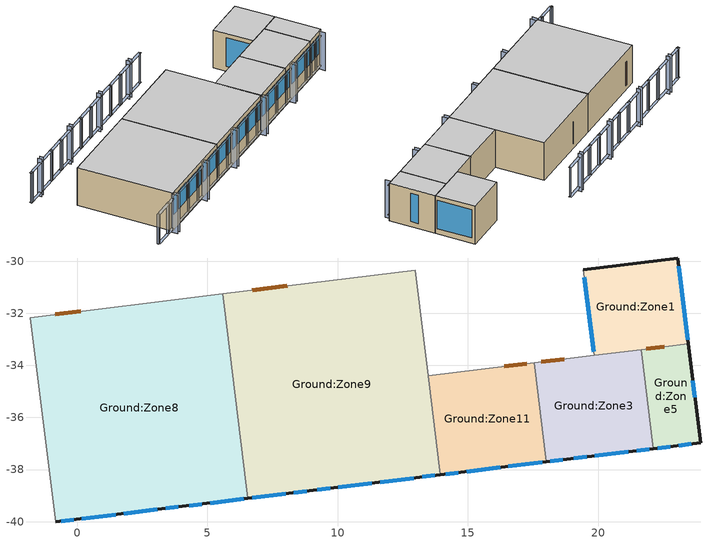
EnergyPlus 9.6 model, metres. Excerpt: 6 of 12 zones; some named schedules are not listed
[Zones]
Ground:Zone8
 floor adiabatic (insulated internal floor 39cm): 6.55,-39.11 -0.83,-40.01 -1.8,-32.16 5.59,-31.26 z3.36
 wall outside (Mediumweight concrete wall exposed 25cm): -0.83,-40.01 6.55,-39.11 z3.36:6.72
 wall to Ground:Zone10 (uninsulated internal masonary wall 20cm_Rev): 5.59,-31.26 -1.8,-32.16 z3.36:6.72
 wall to Ground:Zone7 (uninsulated internal masonary wall 20cm_Rev): -1.8,-32.16 -0.83,-40.01 z3.36:6.72
 wall to Ground:Zone9 (uninsulated internal masonary wall 20cm): 6.55,-39.11 5.59,-31.26 z3.36:6.72
 window (Sgl Bronze 6mm - 1004): 3.4,-39.5 3.88,-39.44 / 5.1,-39.29 6.39,-39.13 / 4.3,-39.38 4.79,-39.32 / 0.18,-39.89 1.47,-39.73 / -0.62,-39.99 -0.14,-39.93 / 1.79,-39.69 3.08,-39.53 z4.73:6.33
 door inside (Metal door_Rev): 0.13,-31.93 -0.84,-32.05 z3.75:5.85
 ceiling adiabatic (insulated internal floor 39cm_Reversed): -0.83,-40.01 6.55,-39.11 5.59,-31.26 -1.8,-32.16 z6.72
Ground:Zone9
 floor adiabatic (insulated internal floor 39cm): 13.94,-38.2 6.55,-39.11 5.59,-31.26 12.97,-30.35 z3.36
 wall outside (Mediumweight concrete wall exposed 25cm): 6.55,-39.11 13.94,-38.2 z3.36:6.72
 wall to Ground:Zone10 (uninsulated internal masonary wall 20cm_Rev): 13.47,-34.4 12.97,-30.35 5.59,-31.26 z3.36:6.72
 wall to Ground:Zone11 (uninsulated internal masonary wall 20cm): 13.94,-38.2 13.47,-34.4 z3.36:6.72
 window (Sgl Bronze 6mm - 1004): 10.03,-38.68 11.32,-38.52 / 11.63,-38.48 12.92,-38.33 / 13.24,-38.29 13.73,-38.23 / 6.71,-39.09 8,-38.93 / 8.32,-38.89 8.81,-38.83 / 9.22,-38.78 9.71,-38.72 z4.73:6.33
 door inside (Metal door_Rev): 8.07,-30.95 6.72,-31.12 z3.75:5.85
 ceiling adiabatic (insulated internal floor 39cm_Reversed): 6.55,-39.11 13.94,-38.2 12.97,-30.35 5.59,-31.26 z6.72
Ground:Zone11
 floor adiabatic (insulated internal floor 39cm): 18.01,-37.7 13.94,-38.2 13.47,-34.4 17.54,-33.9 z3.36
 wall outside (Mediumweight concrete wall exposed 25cm): 13.94,-38.2 18.01,-37.7 z3.36:6.72
 wall to Ground:Zone10 (uninsulated internal masonary wall 20cm_Rev): 17.54,-33.9 13.47,-34.4 z3.36:6.72
 wall to Ground:Zone3 (uninsulated internal masonary wall 20cm): 18.01,-37.7 17.54,-33.9 z3.36:6.72
 window (Sgl Bronze 6mm - 1005): 16.56,-37.88 17.85,-37.72 / 14.15,-38.18 14.63,-38.12 / 14.95,-38.08 16.24,-37.92 z4.73:6.33
 door inside (Metal door_Rev): 17.26,-33.93 16.39,-34.04 z3.75:5.85
 ceiling adiabatic (insulated internal floor 39cm_Reversed): 13.94,-38.2 18.01,-37.7 17.54,-33.9 13.47,-34.4 z6.72
Ground:Zone3
 floor adiabatic (insulated internal floor 39cm): 22.13,-37.2 18.01,-37.7 17.54,-33.9 21.66,-33.39 z3.36
 wall outside (Mediumweight concrete wall exposed 25cm): 18.01,-37.7 22.13,-37.2 z3.36:6.72
 wall to Ground:Zone10 (uninsulated internal masonary wall 20cm_Rev): 19.84,-33.62 17.54,-33.9 z3.36:6.72
 wall to Ground:Zone5 (uninsulated internal masonary wall 20cm): 22.13,-37.2 21.66,-33.39 z3.36:6.72
 wall to Ground:Zone1 (uninsulated internal masonary wall 20cm): 21.66,-33.39 19.84,-33.62 z3.36:6.72
 window (Sgl Bronze 6mm - 1005): 21.48,-37.28 21.97,-37.22 / 19.87,-37.47 21.16,-37.31 / 18.17,-37.68 18.65,-37.62 / 19.07,-37.57 19.55,-37.51 z4.73:6.33
 door inside (Metal door_Rev): 18.69,-33.76 17.82,-33.87 z3.75:5.85
 ceiling adiabatic (insulated internal floor 39cm_Reversed): 18.01,-37.7 22.13,-37.2 21.66,-33.39 17.54,-33.9 z6.72
Ground:Zone1
 floor adiabatic (insulated internal floor 39cm): 23.47,-33.17 19.84,-33.62 19.44,-30.32 23.06,-29.88 z3.36
 wall outside (Mediumweight concrete wall exposed 25cm): 23.47,-33.17 23.06,-29.88 19.44,-30.32 z3.36:6.72
 wall to Ground:Zone10 (uninsulated internal masonary wall 20cm_Rev): 19.44,-30.32 19.84,-33.62 z3.36:6.72
 wall to Ground:Zone5 (uninsulated internal masonary wall 20cm_Rev): 21.66,-33.39 23.47,-33.17 z3.36:6.72
 window inside (Project internal glazing - 1002): 19.47,-30.61 19.83,-33.48 z3.79:6.35
 window (Sgl Bronze 6mm - 1006): 23.45,-33.01 23.1,-30.19 z3.81:6.33
 door inside (Metal door_Rev): 21.86,-33.37 22.53,-33.29 z3.75:5.85
 ceiling adiabatic (insulated internal floor 39cm_Reversed): 19.84,-33.62 23.47,-33.17 23.06,-29.88 19.44,-30.32 z6.72
Ground:Zone5
 floor adiabatic (insulated internal floor 39cm): 23.93,-36.97 22.13,-37.2 21.66,-33.39 23.47,-33.17 z3.36
 wall outside (Mediumweight concrete wall exposed 25cm): 22.13,-37.2 23.93,-36.97 23.47,-33.17 z3.36:6.72
 window (Sgl Bronze 6mm - 1001): 23.72,-35.23 23.64,-34.58 z3.81:6.33; 22.28,-37.18 22.77,-37.12 / 23.09,-37.08 23.57,-37.02 z4.73:6.33
 ceiling adiabatic (insulated internal floor 39cm_Reversed): 22.13,-37.2 23.93,-36.97 23.47,-33.17 21.66,-33.39 z6.72
shading: 14.16,-27.17 14.18,-27.27 / 11.06,-27.65 11.05,-27.55 / 10.85,-27.58 10.86,-27.68 / 9.45,-27.85 9.44,-27.75 / 9.24,-27.78 9.25,-27.88 / 6.14,-28.26 6.12,-28.16 / 5.93,-28.18 5.94,-28.28 / 4.53,-28.46 4.52,-28.36 / 4.32,-28.38 4.33,-28.48 / 1.21,-28.86 1.2,-28.76 / 1,-28.79 1.02,-28.89 / -0.39,-29.06 -0.41,-28.96 / -0.6,-28.98 -0.59,-29.08 / -3.71,-29.47 -3.72,-29.37 / -3.92,-29.39 -3.91,-29.49 / -3.39,-40.33 -3.38,-40.43 / -1.57,-40.21 -1.59,-40.11 / -3.18,-40.4 -3.19,-40.3 / -1.79,-40.13 -1.77,-40.23 / 1.74,-39.8 1.73,-39.7 / 3.14,-39.53 3.15,-39.63 / -0.08,-39.92 -0.07,-40.02 / 0.13,-40 0.12,-39.9 / 1.53,-39.72 1.54,-39.82 / 4.85,-39.32 4.86,-39.42 / 5.06,-39.39 5.04,-39.29 / 6.45,-39.12 6.47,-39.22 / 3.35,-39.6 3.34,-39.5 / 9.77,-38.71 9.78,-38.81 / 8.27,-39 8.26,-38.9 / 6.66,-39.2 6.65,-39.1 / 8.06,-38.92 8.07,-39.02 / 13.19,-38.39 13.18,-38.29 / 11.59,-38.59 11.57,-38.49 / 12.98,-38.32 13,-38.42 / 9.98,-38.79 9.97,-38.69 / 11.38,-38.52 11.39,-38.61 / 14.9,-38.18 14.89,-38.08 / 16.3,-37.91 16.31,-38.01 / 14.69,-38.11 14.7,-38.21 / 16.51,-37.99 16.5,-37.89 / 17.91,-37.71 17.92,-37.81 / 19.61,-37.5 19.63,-37.6 / 18.12,-37.79 18.11,-37.69 / 19.82,-37.58 19.81,-37.48 / 21.22,-37.31 21.23,-37.41 / 21.43,-37.38 21.42,-37.28 / 22.03,-37.21 22.04,-37.31 / 23.04,-37.18 23.03,-37.08 / 22.24,-37.28 22.22,-37.18 / 22.83,-37.11 22.84,-37.21 z3.75:6.39; 12.77,-27.44 12.73,-27.15 / 12.43,-27.18 12.47,-27.48 / 7.84,-28.05 7.81,-27.75 / 7.51,-27.79 7.55,-28.08 / 2.92,-28.65 2.88,-28.35 / 2.59,-28.39 2.62,-28.69 / -2,-29.26 -2.04,-28.96 / -2.34,-29 -2.3,-29.29 / -0.98,-40.03 -0.92,-40.53 / -0.62,-40.49 -0.68,-40 / 4.3,-39.89 4.24,-39.39 / 3.94,-39.43 4,-39.92 / 9.22,-39.28 9.16,-38.79 / 8.86,-38.82 8.93,-39.32 / 13.79,-38.22 13.85,-38.72 / 14.15,-38.68 14.09,-38.18 / 19.07,-38.07 19.01,-37.58 / 18.71,-37.62 18.77,-38.11 / 23.63,-37.01 23.69,-37.51 z3.36:6.72; 14.3,-27.05 12.59,-27.26 12.62,-27.46 14.33,-27.25 z3.75; 12.59,-27.26 14.3,-27.05 14.33,-27.25 12.62,-27.46 z6.39; 12.59,-27.26 10.89,-27.47 10.91,-27.67 12.62,-27.46 z3.75; 10.89,-27.47 12.59,-27.26 12.62,-27.46 10.91,-27.67 z6.39; 10.99,-27.46 9.28,-27.67 9.3,-27.87 11.01,-27.66 z3.75; 9.28,-27.67 10.99,-27.46 11.01,-27.66 9.3,-27.87 z6.39; 9.38,-27.66 7.67,-27.87 7.7,-28.07 9.4,-27.86 z3.75; 7.67,-27.87 9.38,-27.66 9.4,-27.86 7.7,-28.07 z6.39; 7.67,-27.87 5.96,-28.08 5.99,-28.28 7.7,-28.07 z3.75; 5.96,-28.08 7.67,-27.87 7.7,-28.07 5.99,-28.28 z6.39; 6.06,-28.07 4.36,-28.27 4.38,-28.47 6.09,-28.26 z3.75; 4.36,-28.27 6.06,-28.07 6.09,-28.26 4.38,-28.47 z6.39; 4.45,-28.26 2.75,-28.47 2.77,-28.67 4.48,-28.46 z3.75; 2.75,-28.47 4.45,-28.26 4.48,-28.46 2.77,-28.67 z6.39; 2.75,-28.47 1.04,-28.68 1.06,-28.88 2.77,-28.67 z3.75; 1.04,-28.68 2.75,-28.47 2.77,-28.67 1.06,-28.88 z6.39; 1.14,-28.67 -0.57,-28.88 -0.54,-29.08 1.16,-28.87 z3.75; -0.57,-28.88 1.14,-28.67 1.16,-28.87 -0.54,-29.08 z6.39; -0.47,-28.87 -2.18,-29.08 -2.15,-29.28 -0.44,-29.07 z3.75; -2.18,-29.08 -0.47,-28.87 -0.44,-29.07 -2.15,-29.28 z6.39; -2.18,-29.08 -3.88,-29.29 -3.86,-29.48 -2.15,-29.28 z3.75; -3.88,-29.29 -2.18,-29.08 -2.15,-29.28 -3.86,-29.48 z6.39; -1.71,-40.32 -0.81,-40.21 -0.83,-40.01 -1.74,-40.13 z3.75; -0.81,-40.21 -1.71,-40.32 -1.74,-40.13 -0.83,-40.01 z6.39; -3.32,-40.52 -1.61,-40.31 -1.64,-40.11 -3.34,-40.32 z3.75; -1.61,-40.31 -3.32,-40.52 -3.34,-40.32 -1.64,-40.11 z6.39; 1.6,-39.92 3.31,-39.71 3.29,-39.51 1.58,-39.72 z3.75; 3.31,-39.71 1.6,-39.92 1.58,-39.72 3.29,-39.51 z6.39; -0.81,-40.21 0.1,-40.1 0.07,-39.9 -0.83,-40.01 z3.75; 0.1,-40.1 -0.81,-40.21 -0.83,-40.01 0.07,-39.9 z6.39; 0,-40.11 1.7,-39.9 1.68,-39.71 -0.03,-39.92 z3.75; 1.7,-39.9 0,-40.11 -0.03,-39.92 1.68,-39.71 z6.39; 4.12,-39.61 5.02,-39.5 4.99,-39.3 4.09,-39.41 z3.75; 5.02,-39.5 4.12,-39.61 4.09,-39.41 4.99,-39.3 z6.39; 4.92,-39.51 6.63,-39.3 6.6,-39.1 4.89,-39.31 z3.75; 6.63,-39.3 4.92,-39.51 4.89,-39.31 6.6,-39.1 z6.39; 3.21,-39.72 4.12,-39.61 4.09,-39.41 3.19,-39.52 z3.75; 4.12,-39.61 3.21,-39.72 3.19,-39.52 4.09,-39.41 z6.39; 9.04,-39 9.94,-38.89 9.92,-38.69 9.01,-38.81 z3.75; 9.94,-38.89 9.04,-39 9.01,-38.81 9.92,-38.69 z6.39; 8.13,-39.12 9.04,-39 9.01,-38.81 8.11,-38.92 z3.75; 9.04,-39 8.13,-39.12 8.11,-38.92 9.01,-38.81 z6.39; 6.53,-39.31 8.23,-39.1 8.21,-38.9 6.5,-39.11 z3.75; 8.23,-39.1 6.53,-39.31 6.5,-39.11 8.21,-38.9 z6.39; 13.06,-38.51 13.96,-38.4 13.94,-38.2 13.03,-38.31 z3.75; 13.96,-38.4 13.06,-38.51 13.03,-38.31 13.94,-38.2 z6.39; 11.45,-38.71 13.16,-38.5 13.13,-38.3 11.43,-38.51 z3.75; 13.16,-38.5 11.45,-38.71 11.43,-38.51 13.13,-38.3 z6.39; 9.84,-38.91 11.55,-38.7 11.52,-38.5 9.82,-38.71 z3.75; 11.55,-38.7 9.84,-38.91 9.82,-38.71 11.52,-38.5 z6.39; 14.77,-38.3 16.47,-38.09 16.45,-37.89 14.74,-38.1 z3.75; 16.47,-38.09 14.77,-38.3 14.74,-38.1 16.45,-37.89 z6.39; 13.96,-38.4 14.86,-38.29 14.84,-38.09 13.94,-38.2 z3.75; 14.86,-38.29 13.96,-38.4 13.94,-38.2 14.84,-38.09 z6.39; 16.37,-38.1 18.08,-37.89 18.06,-37.7 16.35,-37.91 z3.75; 18.08,-37.89 16.37,-38.1 16.35,-37.91 18.06,-37.7 z6.39; 18.88,-37.8 19.79,-37.68 19.76,-37.49 18.86,-37.6 z3.75; 19.79,-37.68 18.88,-37.8 18.86,-37.6 19.76,-37.49 z6.39; 17.98,-37.91 18.88,-37.8 18.86,-37.6 17.96,-37.71 z3.75; 18.88,-37.8 17.98,-37.91 17.96,-37.71 18.86,-37.6 z6.39; 19.69,-37.7 21.4,-37.49 21.37,-37.29 19.66,-37.5 z3.75; 21.4,-37.49 19.69,-37.7 19.66,-37.5 21.37,-37.29 z6.39; 21.3,-37.5 22.2,-37.39 22.17,-37.19 21.27,-37.3 z3.75; 22.2,-37.39 21.3,-37.5 21.27,-37.3 22.17,-37.19 z6.39; 22.9,-37.3 23.81,-37.19 23.78,-36.99 22.88,-37.1 z3.75; 23.81,-37.19 22.9,-37.3 22.88,-37.1 23.78,-36.99 z6.39; 22.1,-37.4 23,-37.29 22.98,-37.09 22.08,-37.2 z3.75; 23,-37.29 22.1,-37.4 22.08,-37.2 22.98,-37.09 z6.39
[Building]
Building: North Axis=0; Terrain=Suburbs; Loads Convergence Tolerance Value=0.04; Temperature Convergence Tolerance Value=0.4; Solar Distribution=FullExterior; Maximum Number of Warmup Days=25; Minimum Number of Warmup Days=6
[Site:Location]
Untitled (01-01:31-12)  (01-01:31-12): Latitude=41.95; Longitude=12.5; Time Zone=1; Elevation=24
[SizingPeriod:DesignDay] Day of Month=15; Day Type=SummerDesignDay; Humidity Condition Type=WetBulb; Barometric Pressure=101037; Wind Speed=0; Wind Direction=0; Rain Indicator=No; Snow Indicator=No; Daylight Saving Time Indicator=Yes; Solar Model Indicator=ASHRAEClearSky; Sky Clearness=0.98
Name | Month | Maximum DryBulb Temperature | Daily DryBulb Temperature Range | Wetbulb or DewPoint at Maximum DryBulb
Summer Design Day in Untitled (01-01:31-12) Giu | 6 | 35 | 14.6 | 23.1
Summer Design Day in Untitled (01-01:31-12) Lug | 7 | 36.1 | 15.7 | 24.2
Summer Design Day in Untitled (01-01:31-12) Ago | 8 | 36.9 | 14.9 | 23.6
Summer Design Day in Untitled (01-01:31-12) Set | 9 | 32.2 | 13.8 | 21.9
[Site:GroundTemperature:BuildingSurface]
18, 18, 18, 18, 18, 18, 18, 18, 18, 18, 18, 18
[Site:GroundTemperature:FCfactorMethod]
January Ground Temperature=14.1; February Ground Temperature=12.2; March Ground Temperature=11.4; April Ground Temperature=12.2; May Ground Temperature=14.1; June Ground Temperature=16.8; July Ground Temperature=19.4; August Ground Temperature=21.4; September Ground Temperature=22.1; October Ground Temperature=21.4; November Ground Temperature=19.4; December Ground Temperature=16.8
[Site:GroundTemperature:Shallow]
14, 14, 14, 14, 14, 14, 14, 14, 14, 14, 14, 14
[Site:GroundTemperature:Deep]
14, 14, 14, 14, 14, 14, 14, 14, 14, 14, 14, 14
[Site:GroundReflectance]
0.2, 0.2, 0.2, 0.2, 0.2, 0.2, 0.2, 0.2, 0.2, 0.2, 0.2, 0.2
[Site:GroundReflectance:SnowModifier]
2, 2
[Material] Roughness=Rough
Name | Thickness | Conductivity | Density | Specific Heat | Thermal Absorptance | Solar Absorptance | Visible Absorptance
Gypsum Plastering_.02 | 0.02 | 0.4 | 1000 | 1000 | 0.9 | 0.5 | 0.5
Concrete blocks/tiles - block lightweight 300mm_.24 | 0.24 | 0.73 | 1800 | 840 | 0.9 | 0.6 | 0.6
Mineral fibre/wool - wool_.05 | 0.05 | 0.038 | 140 | 840 | 0.9 | 0.6 | 0.6
Aerated Concrete Slab_.06 | 0.06 | 0.16 | 500 | 840 | 0.9 | 0.6 | 0.6
Ceramic/porcelain_.02 | 0.02 | 1.3 | 2300 | 840 | 0.9 | 0.4 | 0.4
Gypsum Plastering_.015 | 0.015 | 0.4 | 1000 | 1000 | 0.9 | 0.5 | 0.5
Masonry - block lightweight_.17 | 0.17 | 0.2 | 520 | 840 | 0.9 | 0.6 | 0.6
Steel_.003 | 0.003 | 50 | 7800 | 450 | 0.3 | 0.3 | 0.3
Medium weight concrete_.25 | 0.25 | 1.15 | 1800 | 1000 | 0.9 | 0.6 | 0.6
Glass fibre/wool - fibre slab_.2 | 0.05 | 0.035 | 25 | 1000 | 0.9 | 0.6 | 0.6
[Material:NoMass]
10_RVAL_2: Roughness=Rough; Thermal Resistance=0.15; Thermal Absorptance=0.9; Solar Absorptance=0.7; Visible Absorptance=0.7
[WindowMaterial:Glazing] Optical Data Type=SpectralAverage; Infrared Transmittance at Normal Incidence=0; Front Side Infrared Hemispherical Emissivity=0.84; Back Side Infrared Hemispherical Emissivity=0.84; Conductivity=0.9; Dirt Correction Factor for Solar and Visible Transmittance=1
Name | Thickness | Solar Transmittance at Normal Incidence | Front Side Solar Reflectance at Normal Incidence | Back Side Solar Reflectance at Normal Incidence | Visible Transmittance at Normal Incidence | Front Side Visible Reflectance at Normal Incidence | Back Side Visible Reflectance at Normal Incidence
2 | 0.003 | 0.837 | 0.075 | 0.075 | 0.898 | 0.081 | 0.081
6 | 0.006 | 0.482 | 0.054 | 0.054 | 0.534 | 0.057 | 0.057
[WindowMaterial:Gas]
1001: Gas Type=Air; Thickness=0.006
[WindowMaterial:Blind]
20001: Slat Orientation=Horizontal; Slat Width=0.025; Slat Separation=0.01875; Slat Thickness=0.001; Slat Angle=45; Slat Conductivity=0.9; Slat Beam Solar Transmittance=0; Front Side Slat Beam Solar Reflectance=0.8; Back Side Slat Beam Solar Reflectance=0.8; Slat Diffuse Solar Transmittance=0; Front Side Slat Diffuse Solar Reflectance=0.8; Back Side Slat Diffuse Solar Reflectance=0.8; Slat Beam Visible Transmittance=0; Front Side Slat Beam Visible Reflectance=0.8; Back Side Slat Beam Visible Reflectance=0.8; Slat Diffuse Visible Transmittance=0; Front Side Slat Diffuse Visible Reflectance=0.8; Back Side Slat Diffuse Visible Reflectance=0.8; Slat Infrared Hemispherical Transmittance=0; Front Side Slat Infrared Hemispherical Emissivity=0.9; Back Side Slat Infrared Hemispherical Emissivity=0.9; Blind to Glass Distance=0.015; Blind Top Opening Multiplier=0.5; Blind Bottom Opening Multiplier=0.5; Blind Left Side Opening Multiplier=0.5; Blind Right Side Opening Multiplier=0.5; Minimum Slat Angle=0; Maximum Slat Angle=180
[Construction]
insulated internal floor 39cm: Gypsum Plastering_.02, Concrete blocks/tiles - block lightweight 300mm_.24, Mineral fibre/wool - wool_.05, Aerated Concrete Slab_.06, Ceramic/porcelain_.02
insulated internal floor 39cm_Reversed: Ceramic/porcelain_.02, Aerated Concrete Slab_.06, Mineral fibre/wool - wool_.05, Concrete blocks/tiles - block lightweight 300mm_.24, Gypsum Plastering_.02
uninsulated internal masonary wall 20cm; uninsulated internal masonary wall 20cm_Rev: Gypsum Plastering_.015, Masonry - block lightweight_.17, Gypsum Plastering_.015
Metal door_Rev: Steel_.003, 10_RVAL_2, Steel_.003
Mediumweight concrete wall exposed 25cm: Medium weight concrete_.25, Glass fibre/wool - fibre slab_.2
Sgl Bronze 6mm - 1001; Sgl Bronze 6mm - 1004; Sgl Bronze 6mm - 1005; Sgl Bronze 6mm - 1006: 6
Sgl Bronze 6mm - 2001; Sgl Bronze 6mm - 2004; Sgl Bronze 6mm - 2005; Sgl Bronze 6mm - 2006: 20001, 6
Project internal glazing - 1002: 2, 1001, 2, 1001, 2
[Zone] Type=1; Multiplier=1; Zone Inside Convection Algorithm=TARP; Part of Total Floor Area=Yes
Name | Volume | Floor Area
Ground:Zone8 | 162.5564 | 54.7328
Ground:Zone9 | 162.5612 | 54.7344
Ground:Zone11 | 40.3088 | 13.572
Ground:Zone3 | 40.8256 | 13.746
Ground:Zone5 | 15.1933 | 5.1156
Ground:Zone1 | 29.109 | 9.801
[WindowShadingControl] Shading Type=ExteriorBlind; Shading Control Type=OnIfHighOutdoorAirTemperature; Setpoint=24; Shading Control Is Scheduled=Yes; Glare Control Is Active=No; Type of Slat Angle Control for Blinds=FixedSlatAngle; Setpoint 2=0; Multiple Surface Control Type=Group
Name | Zone | Construction with Shading | Schedule | Fenestration Surface 1 | Fenestration Surface 2 | Fenestration Surface 3 | Fenestration Surface 4 | Fenestration Surface 5 | Fenestration Surface 6
21001 | Ground:Zone5 | Sgl Bronze 6mm - 2001 | D1_Edu_Toilet_Occ | Ground:Zone5_Wall_2_0_0_0_0_0_Win | Ground:Zone5_Wall_5_0_0_0_0_1_Win | Ground:Zone5_Wall_5_0_0_1_0_0_Win
31004 | Ground:Zone8 | Sgl Bronze 6mm - 2004 | D1_Edu_ClassRm_Occ | Ground:Zone8_Wall_5_0_0_0_0_5_Win | Ground:Zone8_Wall_5_0_0_1_0_4_Win | Ground:Zone8_Wall_5_0_0_2_0_3_Win | Ground:Zone8_Wall_5_0_0_3_0_2_Win | Ground:Zone8_Wall_5_0_0_4_0_1_Win | Ground:Zone8_Wall_5_0_0_5_0_0_Win
41004 | Ground:Zone9 | Sgl Bronze 6mm - 2004 | D1_Edu_ClassRm_Occ | Ground:Zone9_Wall_6_0_0_0_0_5_Win | Ground:Zone9_Wall_6_0_0_1_0_4_Win | Ground:Zone9_Wall_6_0_0_2_0_3_Win | Ground:Zone9_Wall_6_0_0_3_0_2_Win | Ground:Zone9_Wall_6_0_0_4_0_1_Win | Ground:Zone9_Wall_6_0_0_5_0_0_Win
11005 | Ground:Zone11 | Sgl Bronze 6mm - 2005 | D1_Edu_CellOff_Occ | Ground:Zone11_Wall_5_0_0_0_0_2_Win | Ground:Zone11_Wall_5_0_0_1_0_1_Win | Ground:Zone11_Wall_5_0_0_2_0_0_Win
21005 | Ground:Zone3 | Sgl Bronze 6mm - 2005 | D1_Edu_CellOff_Occ | Ground:Zone3_Wall_6_0_0_0_0_3_Win | Ground:Zone3_Wall_6_0_0_1_0_2_Win | Ground:Zone3_Wall_6_0_0_2_0_1_Win | Ground:Zone3_Wall_6_0_0_3_0_0_Win
11006 | Ground:Zone1 | Sgl Bronze 6mm - 2006 | D1_Edu_Reception_Occ | Ground:Zone1_Wall_4_0_0_0_0_0_Win
[PEOPLE] Number of People Calculation Method=People/Area; Fraction Radiant=0.3; Sensible Heat Fraction=AutoCalculate; Carbon Dioxide Generation Rate=3.82e-08; Enable ASHRAE 55 Comfort Warnings=No; Mean Radiant Temperature Calculation Type=ZoneAveraged; Work Efficiency Schedule=Work efficiency; Clothing Insulation Calculation Method=ClothingInsulationSchedule; Air Velocity Schedule=Default Air Velocity for Comfort Calculations
Name | Zone or ZoneList or Space or SpaceList | Number of People Schedule | People per Floor Area | Activity Level Schedule | Clothing Insulation Schedule
People Ground:Zone8 | Ground:Zone8 | __Media initial modification | 0.552324 | Activity Schedule 938242 | Clothing Schedule 938242
People Ground:Zone9 | Ground:Zone9 | D1_Edu_ClassRm_Occ | 0.552324 | Activity Schedule 938249 | Clothing Schedule 938249
People Ground:Zone11 | Ground:Zone11 | D1_Edu_CellOff_Occ | 0.103 | Activity Schedule 938257 | Clothing Schedule 938257
People Ground:Zone3 | Ground:Zone3 | D1_Edu_CellOff_Occ | 0.103 | Activity Schedule 938264 | Clothing Schedule 938264
People Ground:Zone5 | Ground:Zone5 | D1_Edu_Toilet_Occ | 0.11 | Activity Schedule 938272 | Clothing Schedule 938272
People Ground:Zone1 | Ground:Zone1 | D1_Edu_Reception_Occ | 0.1155 | Activity Schedule 938290 | Clothing Schedule 938290
[Lights] Design Level Calculation Method=Watts/Area; Return Air Fraction=0; Fraction Radiant=0.42; Fraction Visible=0.18; Fraction Replaceable=1
Name | Zone or ZoneList or Space or SpaceList | Schedule | Watts per Zone Floor Area | EndUse Subcategory
Ground:Zone8 General lighting | Ground:Zone8 | D1_Edu_ClassRm_Light | 12.5 | ELECTRIC EQUIPMENT#Ground:Zone8#GeneralLights
Ground:Zone9 General lighting | Ground:Zone9 | D1_Edu_ClassRm_Light | 12.5 | ELECTRIC EQUIPMENT#Ground:Zone9#GeneralLights
Ground:Zone11 General lighting | Ground:Zone11 | D1_Edu_CellOff_Light | 12.5 | ELECTRIC EQUIPMENT#Ground:Zone11#GeneralLights
Ground:Zone3 General lighting | Ground:Zone3 | D1_Edu_CellOff_Light | 12.5 | ELECTRIC EQUIPMENT#Ground:Zone3#GeneralLights
Ground:Zone5 General lighting | Ground:Zone5 | D1_Edu_Toilet_Light | 5 | ELECTRIC EQUIPMENT#Ground:Zone5#GeneralLights
Ground:Zone1 General lighting | Ground:Zone1 | D1_Edu_Reception_Light | 5 | ELECTRIC EQUIPMENT#Ground:Zone1#GeneralLights
[OtherEquipment] Fuel Type=Electricity; Design Level Calculation Method=Watts/Area; Fraction Latent=0; Fraction Radiant=0.2; Fraction Lost=0; Carbon Dioxide Generation Rate=0
Name | Zone or ZoneList or Space or SpaceList | Schedule | Power per Zone Floor Area | EndUse Subcategory
Ground:Zone8 Equipment gain 1 | Ground:Zone8 | D1_Edu_ClassRm_Equip | 8 | ELECTRIC EQUIPMENT#Ground:Zone8#05
Ground:Zone9 Equipment gain 1 | Ground:Zone9 | D1_Edu_ClassRm_Equip | 8 | ELECTRIC EQUIPMENT#Ground:Zone9#05
Ground:Zone11 Equipment gain 1 | Ground:Zone11 | D1_Edu_CellOff_Equip | 12 | ELECTRIC EQUIPMENT#Ground:Zone11#05
Ground:Zone3 Equipment gain 1 | Ground:Zone3 | D1_Edu_CellOff_Equip | 12 | ELECTRIC EQUIPMENT#Ground:Zone3#05
Ground:Zone1 Equipment gain 1 | Ground:Zone1 | D1_Edu_Reception_Equip | 5.59 | ELECTRIC EQUIPMENT#Ground:Zone1#05
[Daylighting:Controls] Daylighting Method=SplitFlux; Availability Schedule=On; Lighting Control Type=Continuous; Minimum Input Power Fraction for Continuous or ContinuousOff Dimming Control=0.1; Minimum Light Output Fraction for Continuous or ContinuousOff Dimming Control=0.1; Number of Stepped Control Steps=1; Probability Lighting will be Reset When Needed in Manual Stepped Control=1; Glare Calculation Azimuth Angle of View Direction Clockwise from Zone yAxis=0; Maximum Allowable Discomfort Glare Index=22; DElight Gridding Resolution=1; Fraction of Lights Controlled by Reference Point 1=1
Name | Zone or Space | Glare Calculation Daylighting Reference Point | Daylighting Reference Point 1 | Illuminance Setpoint at Reference Point 1
Ground:Zone8 | Ground:Zone8 | Ground:Zone8 Ref Point 1 | Ground:Zone8 Ref Point 1 | 500
Ground:Zone9 | Ground:Zone9 | Ground:Zone9 Ref Point 1 | Ground:Zone9 Ref Point 1 | 500
Ground:Zone11 | Ground:Zone11 | Ground:Zone11 Ref Point 1 | Ground:Zone11 Ref Point 1 | 500
Ground:Zone3 | Ground:Zone3 | Ground:Zone3 Ref Point 1 | Ground:Zone3 Ref Point 1 | 500
Ground:Zone5 | Ground:Zone5 | Ground:Zone5 Ref Point 1 | Ground:Zone5 Ref Point 1 | 200
Ground:Zone1 | Ground:Zone1 | Ground:Zone1 Ref Point 1 | Ground:Zone1 Ref Point 1 | 200
[ZoneInfiltration:DesignFlowRate] Schedule=On 24/7; Design Flow Rate Calculation Method=Flow/zone; Constant Term Coefficient=1; Temperature Term Coefficient=0; Velocity Term Coefficient=0; Velocity Squared Term Coefficient=0
Name | Zone or ZoneList | Design Flow Rate
Ground:Zone8 Infiltration | Ground:Zone8 | 0.031608
Ground:Zone9 Infiltration | Ground:Zone9 | 0.031609
Ground:Zone11 Infiltration | Ground:Zone11 | 0.007838
Ground:Zone3 Infiltration | Ground:Zone3 | 0.007938
Ground:Zone5 Infiltration | Ground:Zone5 | 0.002954
Ground:Zone1 Infiltration | Ground:Zone1 | 0.00566
[ZoneVentilation:DesignFlowRate] Design Flow Rate Calculation Method=Flow/zone; Ventilation Type=NATURAL; Fan Pressure Rise=0; Fan Total Efficiency=1; Constant Term Coefficient=1; Temperature Term Coefficient=0; Velocity Term Coefficient=0; Velocity Squared Term Coefficient=0; Minimum Indoor Temperature=24; Maximum Indoor Temperature=100; Delta Temperature=0; Minimum Outdoor Temperature=18; Maximum Outdoor Temperature=24; Maximum Wind Speed=40
Name | Zone or ZoneList | Schedule | Design Flow Rate
Ground:Zone8 Nat Vent | Ground:Zone8 | D1_Edu_ClassRm_Occ | 0.270927
Ground:Zone9 Nat Vent | Ground:Zone9 | D1_Edu_ClassRm_Occ | 0.270935
Ground:Zone11 Nat Vent | Ground:Zone11 | D1_Edu_CellOff_Occ | 0.067181
Ground:Zone3 Nat Vent | Ground:Zone3 | D1_Edu_CellOff_Occ | 0.068043
Ground:Zone5 Nat Vent | Ground:Zone5 | D1_Edu_Toilet_Occ | 0.025322
Ground:Zone1 Nat Vent | Ground:Zone1 | D1_Edu_Reception_Occ | 0.048515
[DesignSpecification:OutdoorAir] Outdoor Air Method=AirChanges/Hour; Outdoor Air Flow per Person=0; Outdoor Air Flow per Zone Floor Area=0; Outdoor Air Flow per Zone=0; Outdoor Air Flow Air Changes per Hour=3
Name | Outdoor Air Schedule
Ground:Zone8; Ground:Zone9 | D1_Edu_ClassRm_Occ
Ground:Zone11; Ground:Zone3 | D1_Edu_CellOff_Occ
Ground:Zone5 | D1_Edu_Toilet_Occ
Ground:Zone1 | D1_Edu_Reception_Occ
[DesignSpecification:ZoneAirDistribution] Zone Air Distribution Effectiveness in Cooling Mode=1; Zone Air Distribution Effectiveness in Heating Mode=1
Ground:Zone8; Ground:Zone9; Ground:Zone11; Ground:Zone3; Ground:Zone5; Ground:Zone1
[Sizing:Zone] Zone Cooling Design Supply Air Temperature Input Method=SupplyAirTemperature; Zone Cooling Design Supply Air Temperature=12; Zone Cooling Design Supply Air Temperature Difference=0; Zone Heating Design Supply Air Temperature Input Method=SupplyAirTemperature; Zone Heating Design Supply Air Temperature=35; Zone Heating Design Supply Air Temperature Difference=0; Zone Cooling Design Supply Air Humidity Ratio=0.0077; Zone Heating Design Supply Air Humidity Ratio=0.0156; Zone Heating Sizing Factor=1.25; Zone Cooling Sizing Factor=1.15; Cooling Design Air Flow Method=DesignDay; Cooling Minimum Air Flow Fraction=0; Heating Design Air Flow Method=DesignDay
Name | Design Specification Outdoor Air Object | Design Specification Zone Air Distribution Object
Ground:Zone8 | Ground:Zone8 | Ground:Zone8
Ground:Zone9 | Ground:Zone9 | Ground:Zone9
Ground:Zone11 | Ground:Zone11 | Ground:Zone11
Ground:Zone3 | Ground:Zone3 | Ground:Zone3
Ground:Zone5 | Ground:Zone5 | Ground:Zone5
Ground:Zone1 | Ground:Zone1 | Ground:Zone1
[ZoneControl:Thermostat] Control Type Schedule=Zone Control Type Sched
Name | Zone or ZoneList | Control 1
Ground:Zone8 Thermostat | Ground:Zone8 | Dual Setpoint - Zone Ground:Zone8
Ground:Zone9 Thermostat | Ground:Zone9 | Dual Setpoint - Zone Ground:Zone9
Ground:Zone11 Thermostat | Ground:Zone11 | Dual Setpoint - Zone Ground:Zone11
Ground:Zone3 Thermostat | Ground:Zone3 | Dual Setpoint - Zone Ground:Zone3
Ground:Zone5 Thermostat | Ground:Zone5 | Dual Setpoint - Zone Ground:Zone5
Ground:Zone1 Thermostat | Ground:Zone1 | Dual Setpoint - Zone Ground:Zone1
[ThermostatSetpoint:DualSetpoint]
Name | Heating Setpoint Temperature Schedule | Cooling Setpoint Temperature Schedule
Dual Setpoint - Zone Ground:Zone8 | Ground:Zone8 Heating Setpoint Schedule | Ground:Zone8 Cooling SP Sch
Dual Setpoint - Zone Ground:Zone9 | Ground:Zone9 Heating Setpoint Schedule | Ground:Zone9 Cooling SP Sch
Dual Setpoint - Zone Ground:Zone11 | Ground:Zone11 Heating Setpoint Schedule | Ground:Zone11 Cooling SP Sch
Dual Setpoint - Zone Ground:Zone3 | Ground:Zone3 Heating Setpoint Schedule | Ground:Zone3 Cooling SP Sch
Dual Setpoint - Zone Ground:Zone5 | Ground:Zone5 Heating Setpoint Schedule | Ground:Zone5 Cooling SP Sch
Dual Setpoint - Zone Ground:Zone1 | Ground:Zone1 Heating Setpoint Schedule | Ground:Zone1 Cooling SP Sch
[ZoneHVAC:IdealLoadsAirSystem] Maximum Heating Supply Air Temperature=35; Minimum Cooling Supply Air Temperature=12; Maximum Heating Supply Air Humidity Ratio=0.0156; Minimum Cooling Supply Air Humidity Ratio=0.0077; Cooling Limit=LimitFlowRateAndCapacity; Maximum Total Cooling Capacity=Autosize; Dehumidification Control Type=None; Humidification Control Type=None; Outdoor Air Economizer Type=DifferentialDryBulb; Heat Recovery Type=None
Name | Heating Limit | Maximum Heating Air Flow Rate | Maximum Sensible Heating Capacity | Maximum Cooling Air Flow Rate | Heating Availability Schedule | Cooling Availability Schedule | Design Specification Outdoor Air Object
Ground:Zone8 Ideal Loads Air | LimitCapacity | Autosize | Autosize | .677318 | Ground:Zone8 Heating Availability Sch | Ground:Zone8 Cooling Availability Sch | Ground:Zone8
Ground:Zone9 Ideal Loads Air | LimitCapacity | Autosize | Autosize | .677338 | Ground:Zone9 Heating Availability Sch | Ground:Zone9 Cooling Availability Sch | Ground:Zone9
Ground:Zone11 Ideal Loads Air | LimitCapacity | Autosize | Autosize | .167954 | Ground:Zone11 Heating Availability Sch | Ground:Zone11 Cooling Availability Sch | Ground:Zone11
Ground:Zone3 Ideal Loads Air | LimitCapacity | Autosize | Autosize | .170107 | Ground:Zone3 Heating Availability Sch | Ground:Zone3 Cooling Availability Sch | Ground:Zone3
Ground:Zone5 Ideal Loads Air |  | 0 |  | .063306 | Ground:Zone5 Heating Availability Sch | Ground:Zone5 Cooling Availability Sch | Ground:Zone5
Ground:Zone1 Ideal Loads Air |  | 0 |  | .121287 | Ground:Zone1 Heating Availability Sch | Ground:Zone1 Cooling Availability Sch | Ground:Zone1
[Zone equipment]
Ground:Zone8: Ground:Zone8 Ideal Loads Air
Ground:Zone9: Ground:Zone9 Ideal Loads Air
Ground:Zone11: Ground:Zone11 Ideal Loads Air
Ground:Zone3: Ground:Zone3 Ideal Loads Air
Ground:Zone5: Ground:Zone5 Ideal Loads Air
Ground:Zone1: Ground:Zone1 Ideal Loads Air
[Schedule:Week:Daily]
Summer Control Type Week Sch: Summer Control Type Day Sch, Summer Control Type Day Sch, Summer Control Type Day Sch, Summer Control Type Day Sch, Summer Control Type Day Sch, Summer Control Type Day Sch, Summer Control Type Day Sch, Summer Control Type Day Sch, Summer Control Type Day Sch, Summer Control Type Day Sch, Summer Control Type Day Sch, Summer Control Type Day Sch
Winter Control Type Week Sch: Winter Control Type Day Sch, Winter Control Type Day Sch, Winter Control Type Day Sch, Winter Control Type Day Sch, Winter Control Type Day Sch, Winter Control Type Day Sch, Winter Control Type Day Sch, Winter Control Type Day Sch, Winter Control Type Day Sch, Winter Control Type Day Sch, Winter Control Type Day Sch, Winter Control Type Day Sch
[Schedule:Year]
Zone Control Type Sched: Winter Control Type Week Sch, 1, 1, 3, 31, Summer Control Type Week Sch, 4, 1, 9, 30, Winter Control Type Week Sch, 10, 1, 12, 31
[Schedule:Compact]
On; On 24/7: Through: 12/31, For: AllDays, Until: 24:00, 1
D1_Edu_CellOff_Occ: Through: 09 Jan, For: AllDays, Until: 24:00, 0, Through: 13 Feb, For: Weekdays SummerDesignDay, Until: 07:00, 0, Until: 08:00, 0.1, Until: 09:00, 0.25, Until: 10:00, 0.75, Until: 12:00, 1, Until: 14:00, 0.5, Until: 16:00, 1, Until: 18:00, 0.5, Until: 24:00, 0, For: Weekends, Until: 24:00, 0, For: Holidays, Until: 24:00, 0, For: WinterDesignDay AllOtherDays, Until: 24:00, 0, Through: 20 Feb, For: AllDays, Until: 24:00, 0, Through: 20 Mar, For: Weekdays SummerDesignDay, Until: 07:00, 0, Until: 08:00, 0.1, Until: 09:00, 0.25, Until: 10:00, 0.75, Until: 12:00, 1, Until: 14:00, 0.5, Until: 16:00, 1, Until: 18:00, 0.5, Until: 24:00, 0, For: Weekends, Until: 24:00, 0, For: Holidays, Until: 24:00, 0, For: WinterDesignDay AllOtherDays, Until: 24:00, 0, Through: 03 Apr, For: AllDays, Until: 24:00, 0, Through: 29 May, For: Weekdays SummerDesignDay, Until: 07:00, 0, Until: 08:00, 0.1, Until: 09:00, 0.25, Until: 10:00, 0.75, Until: 12:00, 1, Until: 14:00, 0.5, Until: 16:00, 1, Until: 18:00, 0.5, Until: 24:00, 0, For: Weekends, Until: 24:00, 0, For: Holidays, Until: 24:00, 0, For: WinterDesignDay AllOtherDays, Until: 24:00, 0, Through: 05 Jun, For: AllDays, Until: 24:00, 0, Through: 24 Jul, For: Weekdays SummerDesignDay, Until: 07:00, 0, Until: 08:00, 0.1, Until: 09:00, 0.25, Until: 10:00, 0.75, Until: 12:00, 1, Until: 14:00, 0.5, Until: 16:00, 1, Until: 18:00, 0.5, Until: 24:00, 0, For: Weekends, Until: 24:00, 0, For: Holidays, Until: 24:00, 0, For: WinterDesignDay AllOtherDays, Until: 24:00, 0, Through: 04 Sep, For: AllDays, Until: 24:00, 0, Through: 23 Oct, For: Weekdays SummerDesignDay, Until: 07:00, 0, Until: 08:00, 0.1, Until: 09:00, 0.25, Until: 10:00, 0.75, Until: 12:00, 1, Until: 14:00, 0.5, Until: 16:00, 1, Until: 18:00, 0.5, Until: 24:00, 0, For: Weekends, Until: 24:00, 0, For: Holidays, Until: 24:00, 0, For: WinterDesignDay AllOtherDays, Until: 24:00, 0, Through: 30 Oct, For: AllDays, Until: 24:00, 0, Through: 22 Dec, For: Weekdays SummerDesignDay, Until: 07:00, 0, Until: 08:00, 0.1, Until: 09:00, 0.25, Until: 10:00, 0.75, Until: 12:00, 1, Until: 14:00, 0.5, Until: 16:00, 1, Until: 18:00, 0.5, Until: 24:00, 0, For: Weekends, Until: 24:00, 0, For: Holidays, Until: 24:00, 0, For: WinterDesignDay AllOtherDays, Until: 24:00, 0, Through: 31 Dec, For: AllDays, Until: 24:00, 0
D1_Edu_CellOff_Equip: Through: 09 Jan, For: AllDays, Until: 24:00, 0.04566, Through: 13 Feb, For: Weekdays SummerDesignDay, Until: 08:00, 0.04566, Until: 18:00, 1, Until: 24:00, 0.04566, For: Weekends, Until: 24:00, 0.04566, For: Holidays, Until: 24:00, 0.04566, For: WinterDesignDay AllOtherDays, Until: 24:00, 0, Through: 20 Feb, For: AllDays, Until: 24:00, 0.04566, Through: 20 Mar, For: Weekdays SummerDesignDay, Until: 08:00, 0.04566, Until: 18:00, 1, Until: 24:00, 0.04566, For: Weekends, Until: 24:00, 0.04566, For: Holidays, Until: 24:00, 0.04566, For: WinterDesignDay AllOtherDays, Until: 24:00, 0, Through: 03 Apr, For: AllDays, Until: 24:00, 0.04566, Through: 29 May, For: Weekdays SummerDesignDay, Until: 08:00, 0.04566, Until: 18:00, 1, Until: 24:00, 0.04566, For: Weekends, Until: 24:00, 0.04566, For: Holidays, Until: 24:00, 0.04566, For: WinterDesignDay AllOtherDays, Until: 24:00, 0, Through: 05 Jun, For: AllDays, Until: 24:00, 0.04566, Through: 24 Jul, For: Weekdays SummerDesignDay, Until: 08:00, 0.04566, Until: 18:00, 1, Until: 24:00, 0.04566, For: Weekends, Until: 24:00, 0.04566, For: Holidays, Until: 24:00, 0.04566, For: WinterDesignDay AllOtherDays, Until: 24:00, 0, Through: 04 Sep, For: AllDays, Until: 24:00, 0.04566, Through: 23 Oct, For: Weekdays SummerDesignDay, Until: 08:00, 0.04566, Until: 18:00, 1, Until: 24:00, 0.04566, For: Weekends, Until: 24:00, 0.04566, For: Holidays, Until: 24:00, 0.04566, For: WinterDesignDay AllOtherDays, Until: 24:00, 0, Through: 30 Oct, For: AllDays, Until: 24:00, 0.04566, Through: 22 Dec, For: Weekdays SummerDesignDay, Until: 08:00, 0.04566, Until: 18:00, 1, Until: 24:00, 0.04566, For: Weekends, Until: 24:00, 0.04566, For: Holidays, Until: 24:00, 0.04566, For: WinterDesignDay AllOtherDays, Until: 24:00, 0, Through: 31 Dec, For: AllDays, Until: 24:00, 0.04566
D1_Edu_CellOff_Light; D1_Edu_ClassRm_Light: Through: 09 Jan, For: AllDays, Until: 24:00, 0, Through: 13 Feb, For: Weekdays SummerDesignDay, Until: 07:00, 0, Until: 18:00, 1, Until: 24:00, 0, For: Weekends, Until: 24:00, 0, For: Holidays, Until: 24:00, 0, For: WinterDesignDay AllOtherDays, Until: 24:00, 0, Through: 20 Feb, For: AllDays, Until: 24:00, 0, Through: 20 Mar, For: Weekdays SummerDesignDay, Until: 07:00, 0, Until: 18:00, 1, Until: 24:00, 0, For: Weekends, Until: 24:00, 0, For: Holidays, Until: 24:00, 0, For: WinterDesignDay AllOtherDays, Until: 24:00, 0, Through: 03 Apr, For: AllDays, Until: 24:00, 0, Through: 29 May, For: Weekdays SummerDesignDay, Until: 07:00, 0, Until: 18:00, 1, Until: 24:00, 0, For: Weekends, Until: 24:00, 0, For: Holidays, Until: 24:00, 0, For: WinterDesignDay AllOtherDays, Until: 24:00, 0, Through: 05 Jun, For: AllDays, Until: 24:00, 0, Through: 24 Jul, For: Weekdays SummerDesignDay, Until: 07:00, 0, Until: 18:00, 1, Until: 24:00, 0, For: Weekends, Until: 24:00, 0, For: Holidays, Until: 24:00, 0, For: WinterDesignDay AllOtherDays, Until: 24:00, 0, Through: 04 Sep, For: AllDays, Until: 24:00, 0, Through: 23 Oct, For: Weekdays SummerDesignDay, Until: 07:00, 0, Until: 18:00, 1, Until: 24:00, 0, For: Weekends, Until: 24:00, 0, For: Holidays, Until: 24:00, 0, For: WinterDesignDay AllOtherDays, Until: 24:00, 0, Through: 30 Oct, For: AllDays, Until: 24:00, 0, Through: 22 Dec, For: Weekdays SummerDesignDay, Until: 07:00, 0, Until: 18:00, 1, Until: 24:00, 0, For: Weekends, Until: 24:00, 0, For: Holidays, Until: 24:00, 0, For: WinterDesignDay AllOtherDays, Until: 24:00, 0, Through: 31 Dec, For: AllDays, Until: 24:00, 0
D1_Edu_Reception_Occ; D1_Edu_Reception_Light: Through: 09 Jan, For: AllDays, Until: 24:00, 0, Through: 13 Feb, For: Weekdays SummerDesignDay, Until: 09:00, 0, Until: 17:00, 1, Until: 24:00, 0, For: Weekends, Until: 24:00, 0, For: Holidays, Until: 24:00, 0, For: WinterDesignDay AllOtherDays, Until: 24:00, 0, Through: 20 Feb, For: AllDays, Until: 24:00, 0, Through: 20 Mar, For: Weekdays SummerDesignDay, Until: 09:00, 0, Until: 17:00, 1, Until: 24:00, 0, For: Weekends, Until: 24:00, 0, For: Holidays, Until: 24:00, 0, For: WinterDesignDay AllOtherDays, Until: 24:00, 0, Through: 03 Apr, For: AllDays, Until: 24:00, 0, Through: 29 May, For: Weekdays SummerDesignDay, Until: 09:00, 0, Until: 17:00, 1, Until: 24:00, 0, For: Weekends, Until: 24:00, 0, For: Holidays, Until: 24:00, 0, For: WinterDesignDay AllOtherDays, Until: 24:00, 0, Through: 05 Jun, For: AllDays, Until: 24:00, 0, Through: 24 Jul, For: Weekdays SummerDesignDay, Until: 09:00, 0, Until: 17:00, 1, Until: 24:00, 0, For: Weekends, Until: 24:00, 0, For: Holidays, Until: 24:00, 0, For: WinterDesignDay AllOtherDays, Until: 24:00, 0, Through: 04 Sep, For: AllDays, Until: 24:00, 0, Through: 23 Oct, For: Weekdays SummerDesignDay, Until: 09:00, 0, Until: 17:00, 1, Until: 24:00, 0, For: Weekends, Until: 24:00, 0, For: Holidays, Until: 24:00, 0, For: WinterDesignDay AllOtherDays, Until: 24:00, 0, Through: 30 Oct, For: AllDays, Until: 24:00, 0, Through: 22 Dec, For: Weekdays SummerDesignDay, Until: 09:00, 0, Until: 17:00, 1, Until: 24:00, 0, For: Weekends, Until: 24:00, 0, For: Holidays, Until: 24:00, 0, For: WinterDesignDay AllOtherDays, Until: 24:00, 0, Through: 31 Dec, For: AllDays, Until: 24:00, 0
D1_Edu_Reception_Equip: Through: 09 Jan, For: AllDays, Until: 24:00, 0.04469, Through: 13 Feb, For: Weekdays SummerDesignDay, Until: 09:00, 0.04469, Until: 17:00, 1, Until: 24:00, 0.04469, For: Weekends, Until: 24:00, 0.04469, For: Holidays, Until: 24:00, 0.04469, For: WinterDesignDay AllOtherDays, Until: 24:00, 0, Through: 20 Feb, For: AllDays, Until: 24:00, 0.04469, Through: 20 Mar, For: Weekdays SummerDesignDay, Until: 09:00, 0.04469, Until: 17:00, 1, Until: 24:00, 0.04469, For: Weekends, Until: 24:00, 0.04469, For: Holidays, Until: 24:00, 0.04469, For: WinterDesignDay AllOtherDays, Until: 24:00, 0, Through: 03 Apr, For: AllDays, Until: 24:00, 0.04469, Through: 29 May, For: Weekdays SummerDesignDay, Until: 09:00, 0.04469, Until: 17:00, 1, Until: 24:00, 0.04469, For: Weekends, Until: 24:00, 0.04469, For: Holidays, Until: 24:00, 0.04469, For: WinterDesignDay AllOtherDays, Until: 24:00, 0, Through: 05 Jun, For: AllDays, Until: 24:00, 0.04469, Through: 24 Jul, For: Weekdays SummerDesignDay, Until: 09:00, 0.04469, Until: 17:00, 1, Until: 24:00, 0.04469, For: Weekends, Until: 24:00, 0.04469, For: Holidays, Until: 24:00, 0.04469, For: WinterDesignDay AllOtherDays, Until: 24:00, 0, Through: 04 Sep, For: AllDays, Until: 24:00, 0.04469, Through: 23 Oct, For: Weekdays SummerDesignDay, Until: 09:00, 0.04469, Until: 17:00, 1, Until: 24:00, 0.04469, For: Weekends, Until: 24:00, 0.04469, For: Holidays, Until: 24:00, 0.04469, For: WinterDesignDay AllOtherDays, Until: 24:00, 0, Through: 30 Oct, For: AllDays, Until: 24:00, 0.04469, Through: 22 Dec, For: Weekdays SummerDesignDay, Until: 09:00, 0.04469, Until: 17:00, 1, Until: 24:00, 0.04469, For: Weekends, Until: 24:00, 0.04469, For: Holidays, Until: 24:00, 0.04469, For: WinterDesignDay AllOtherDays, Until: 24:00, 0, Through: 31 Dec, For: AllDays, Until: 24:00, 0.04469
D1_Edu_ClassRm_Equip: Through: 09 Jan, For: AllDays, Until: 24:00, 0.05, Through: 13 Feb, For: Weekdays SummerDesignDay, Until: 07:00, 0.05, Until: 21:00, 1, Until: 24:00, 0.05, For: Weekends, Until: 24:00, 0.05, For: Holidays, Until: 24:00, 0.05, For: WinterDesignDay AllOtherDays, Until: 24:00, 0, Through: 20 Feb, For: AllDays, Until: 24:00, 0.05, Through: 20 Mar, For: Weekdays SummerDesignDay, Until: 07:00, 0.05, Until: 21:00, 1, Until: 24:00, 0.05, For: Weekends, Until: 24:00, 0.05, For: Holidays, Until: 24:00, 0.05, For: WinterDesignDay AllOtherDays, Until: 24:00, 0, Through: 03 Apr, For: AllDays, Until: 24:00, 0.05, Through: 29 May, For: Weekdays SummerDesignDay, Until: 07:00, 0.05, Until: 21:00, 1, Until: 24:00, 0.05, For: Weekends, Until: 24:00, 0.05, For: Holidays, Until: 24:00, 0.05, For: WinterDesignDay AllOtherDays, Until: 24:00, 0, Through: 05 Jun, For: AllDays, Until: 24:00, 0.05, Through: 24 Jul, For: Weekdays SummerDesignDay, Until: 07:00, 0.05, Until: 21:00, 1, Until: 24:00, 0.05, For: Weekends, Until: 24:00, 0.05, For: Holidays, Until: 24:00, 0.05, For: WinterDesignDay AllOtherDays, Until: 24:00, 0, Through: 04 Sep, For: AllDays, Until: 24:00, 0.05, Through: 23 Oct, For: Weekdays SummerDesignDay, Until: 07:00, 0.05, Until: 21:00, 1, Until: 24:00, 0.05, For: Weekends, Until: 24:00, 0.05, For: Holidays, Until: 24:00, 0.05, For: WinterDesignDay AllOtherDays, Until: 24:00, 0, Through: 30 Oct, For: AllDays, Until: 24:00, 0.05, Through: 22 Dec, For: Weekdays SummerDesignDay, Until: 07:00, 0.05, Until: 21:00, 1, Until: 24:00, 0.05, For: Weekends, Until: 24:00, 0.05, For: Holidays, Until: 24:00, 0.05, For: WinterDesignDay AllOtherDays, Until: 24:00, 0, Through: 31 Dec, For: AllDays, Until: 24:00, 0.05
Activity Schedule 938242; Activity Schedule 938249; Activity Schedule 938272; Activity Schedule 938290: Through: 12/31, For: AllDays, Until: 24:00, 126
Clothing Schedule 938242; Clothing Schedule 938249; Clothing Schedule 938257; Clothing Schedule 938264; Clothing Schedule 938272; Clothing Schedule 938290: Through: 4/1, For: AllDays, Until: 24:00, 1, Through: 9/30, For: AllDays, Until: 24:00, .5, Through: 12/31, For: AllDays, Until: 24:00, 1
Activity Schedule 938257; Activity Schedule 938264: Through: 12/31, For: AllDays, Until: 24:00, 110.7
Ground:Zone8 Heating Availability Sch; Ground:Zone9 Heating Availability Sch; Ground:Zone11 Heating Availability Sch; Ground:Zone3 Heating Availability Sch: Through: 09 Jan, For: AllDays, Until: 24:00, 1, Through: 13 Feb, For: Weekdays SummerDesignDay, Until: 05:00, 1, Until: 18:00, 1, Until: 24:00, 1, For: WinterDesignDay, Until: 24:00, 1, For: Weekends, Until: 24:00, 1, For: Holidays, Until: 24:00, 1, For: AllOtherDays, Until: 24:00, 0, Through: 20 Feb, For: AllDays, Until: 24:00, 1, Through: 20 Mar, For: Weekdays SummerDesignDay, Until: 05:00, 1, Until: 18:00, 1, Until: 24:00, 1, For: WinterDesignDay, Until: 24:00, 1, For: Weekends, Until: 24:00, 1, For: Holidays, Until: 24:00, 1, For: AllOtherDays, Until: 24:00, 0, Through: 03 Apr, For: AllDays, Until: 24:00, 1, Through: 29 May, For: Weekdays SummerDesignDay, Until: 05:00, 1, Until: 18:00, 1, Until: 24:00, 1, For: WinterDesignDay, Until: 24:00, 1, For: Weekends, Until: 24:00, 1, For: Holidays, Until: 24:00, 1, For: AllOtherDays, Until: 24:00, 0, Through: 05 Jun, For: AllDays, Until: 24:00, 1, Through: 24 Jul, For: Weekdays SummerDesignDay, Until: 05:00, 1, Until: 18:00, 1, Until: 24:00, 1, For: WinterDesignDay, Until: 24:00, 1, For: Weekends, Until: 24:00, 1, For: Holidays, Until: 24:00, 1, For: AllOtherDays, Until: 24:00, 0, Through: 04 Sep, For: AllDays, Until: 24:00, 1, Through: 23 Oct, For: Weekdays SummerDesignDay, Until: 05:00, 1, Until: 18:00, 1, Until: 24:00, 1, For: WinterDesignDay, Until: 24:00, 1, For: Weekends, Until: 24:00, 1, For: Holidays, Until: 24:00, 1, For: AllOtherDays, Until: 24:00, 0, Through: 30 Oct, For: AllDays, Until: 24:00, 1, Through: 22 Dec, For: Weekdays SummerDesignDay, Until: 05:00, 1, Until: 18:00, 1, Until: 24:00, 1, For: WinterDesignDay, Until: 24:00, 1, For: Weekends, Until: 24:00, 1, For: Holidays, Until: 24:00, 1, For: AllOtherDays, Until: 24:00, 0, Through: 31 Dec, For: AllDays, Until: 24:00, 1
Ground:Zone8 Cooling Availability Sch; Ground:Zone9 Cooling Availability Sch; Ground:Zone11 Cooling Availability Sch; Ground:Zone3 Cooling Availability Sch: Through: 09 Jan, For: AllDays, Until: 24:00, 0, Through: 13 Feb, For: Weekdays SummerDesignDay, Until: 05:00, 0, Until: 18:00, 1, Until: 24:00, 0, For: Weekends, Until: 24:00, 0, For: Holidays, Until: 24:00, 0, For: WinterDesignDay AllOtherDays, Until: 24:00, 0, Through: 20 Feb, For: AllDays, Until: 24:00, 0, Through: 20 Mar, For: Weekdays SummerDesignDay, Until: 05:00, 0, Until: 18:00, 1, Until: 24:00, 0, For: Weekends, Until: 24:00, 0, For: Holidays, Until: 24:00, 0, For: WinterDesignDay AllOtherDays, Until: 24:00, 0, Through: 03 Apr, For: AllDays, Until: 24:00, 0, Through: 29 May, For: Weekdays SummerDesignDay, Until: 05:00, 0, Until: 18:00, 1, Until: 24:00, 0, For: Weekends, Until: 24:00, 0, For: Holidays, Until: 24:00, 0, For: WinterDesignDay AllOtherDays, Until: 24:00, 0, Through: 05 Jun, For: AllDays, Until: 24:00, 0, Through: 24 Jul, For: Weekdays SummerDesignDay, Until: 05:00, 0, Until: 18:00, 1, Until: 24:00, 0, For: Weekends, Until: 24:00, 0, For: Holidays, Until: 24:00, 0, For: WinterDesignDay AllOtherDays, Until: 24:00, 0, Through: 04 Sep, For: AllDays, Until: 24:00, 0, Through: 23 Oct, For: Weekdays SummerDesignDay, Until: 05:00, 0, Until: 18:00, 1, Until: 24:00, 0, For: Weekends, Until: 24:00, 0, For: Holidays, Until: 24:00, 0, For: WinterDesignDay AllOtherDays, Until: 24:00, 0, Through: 30 Oct, For: AllDays, Until: 24:00, 0, Through: 22 Dec, For: Weekdays SummerDesignDay, Until: 05:00, 0, Until: 18:00, 1, Until: 24:00, 0, For: Weekends, Until: 24:00, 0, For: Holidays, Until: 24:00, 0, For: WinterDesignDay AllOtherDays, Until: 24:00, 0, Through: 31 Dec, For: AllDays, Until: 24:00, 0
Ground:Zone5 Heating Availability Sch; Ground:Zone1 Heating Availability Sch: Through: 12/31, For: AllDays, Until: 24:00, 0
Ground:Zone5 Cooling Availability Sch: Through: 09 Jan, For: AllDays, Until: 07:00, 0, Until: 16:00, 1, Until: 24:00, 0, Through: 13 Feb, For: Weekdays SummerDesignDay, Until: 05:00, 0, Until: 19:00, 1, Until: 24:00, 0, For: Weekends, Until: 07:00, 0, Until: 16:00, 1, Until: 24:00, 0, For: Holidays, Until: 07:00, 0, Until: 16:00, 1, Until: 24:00, 0, For: WinterDesignDay AllOtherDays, Until: 24:00, 0, Through: 20 Feb, For: AllDays, Until: 07:00, 0, Until: 16:00, 1, Until: 24:00, 0, Through: 20 Mar, For: Weekdays SummerDesignDay, Until: 05:00, 0, Until: 19:00, 1, Until: 24:00, 0, For: Weekends, Until: 07:00, 0, Until: 16:00, 1, Until: 24:00, 0, For: Holidays, Until: 07:00, 0, Until: 16:00, 1, Until: 24:00, 0, For: WinterDesignDay AllOtherDays, Until: 24:00, 0, Through: 03 Apr, For: AllDays, Until: 07:00, 0, Until: 16:00, 1, Until: 24:00, 0, Through: 29 May, For: Weekdays SummerDesignDay, Until: 05:00, 0, Until: 19:00, 1, Until: 24:00, 0, For: Weekends, Until: 07:00, 0, Until: 16:00, 1, Until: 24:00, 0, For: Holidays, Until: 07:00, 0, Until: 16:00, 1, Until: 24:00, 0, For: WinterDesignDay AllOtherDays, Until: 24:00, 0, Through: 05 Jun, For: AllDays, Until: 07:00, 0, Until: 16:00, 1, Until: 24:00, 0, Through: 24 Jul, For: Weekdays SummerDesignDay, Until: 05:00, 0, Until: 19:00, 1, Until: 24:00, 0, For: Weekends, Until: 07:00, 0, Until: 16:00, 1, Until: 24:00, 0, For: Holidays, Until: 07:00, 0, Until: 16:00, 1, Until: 24:00, 0, For: WinterDesignDay AllOtherDays, Until: 24:00, 0, Through: 04 Sep, For: AllDays, Until: 07:00, 0, Until: 16:00, 1, Until: 24:00, 0, Through: 23 Oct, For: Weekdays SummerDesignDay, Until: 05:00, 0, Until: 19:00, 1, Until: 24:00, 0, For: Weekends, Until: 07:00, 0, Until: 16:00, 1, Until: 24:00, 0, For: Holidays, Until: 07:00, 0, Until: 16:00, 1, Until: 24:00, 0, For: WinterDesignDay AllOtherDays, Until: 24:00, 0, Through: 30 Oct, For: AllDays, Until: 07:00, 0, Until: 16:00, 1, Until: 24:00, 0, Through: 22 Dec, For: Weekdays SummerDesignDay, Until: 05:00, 0, Until: 19:00, 1, Until: 24:00, 0, For: Weekends, Until: 07:00, 0, Until: 16:00, 1, Until: 24:00, 0, For: Holidays, Until: 07:00, 0, Until: 16:00, 1, Until: 24:00, 0, For: WinterDesignDay AllOtherDays, Until: 24:00, 0, Through: 31 Dec, For: AllDays, Until: 07:00, 0, Until: 16:00, 1, Until: 24:00, 0
Ground:Zone1 Cooling Availability Sch: Through: 09 Jan, For: AllDays, Until: 24:00, 0, Through: 13 Feb, For: Weekdays SummerDesignDay, Until: 07:00, 0, Until: 17:00, 1, Until: 24:00, 0, For: Weekends, Until: 24:00, 0, For: Holidays, Until: 24:00, 0, For: WinterDesignDay AllOtherDays, Until: 24:00, 0, Through: 20 Feb, For: AllDays, Until: 24:00, 0, Through: 20 Mar, For: Weekdays SummerDesignDay, Until: 07:00, 0, Until: 17:00, 1, Until: 24:00, 0, For: Weekends, Until: 24:00, 0, For: Holidays, Until: 24:00, 0, For: WinterDesignDay AllOtherDays, Until: 24:00, 0, Through: 03 Apr, For: AllDays, Until: 24:00, 0, Through: 29 May, For: Weekdays SummerDesignDay, Until: 07:00, 0, Until: 17:00, 1, Until: 24:00, 0, For: Weekends, Until: 24:00, 0, For: Holidays, Until: 24:00, 0, For: WinterDesignDay AllOtherDays, Until: 24:00, 0, Through: 05 Jun, For: AllDays, Until: 24:00, 0, Through: 24 Jul, For: Weekdays SummerDesignDay, Until: 07:00, 0, Until: 17:00, 1, Until: 24:00, 0, For: Weekends, Until: 24:00, 0, For: Holidays, Until: 24:00, 0, For: WinterDesignDay AllOtherDays, Until: 24:00, 0, Through: 04 Sep, For: AllDays, Until: 24:00, 0, Through: 23 Oct, For: Weekdays SummerDesignDay, Until: 07:00, 0, Until: 17:00, 1, Until: 24:00, 0, For: Weekends, Until: 24:00, 0, For: Holidays, Until: 24:00, 0, For: WinterDesignDay AllOtherDays, Until: 24:00, 0, Through: 30 Oct, For: AllDays, Until: 24:00, 0, Through: 22 Dec, For: Weekdays SummerDesignDay, Until: 07:00, 0, Until: 17:00, 1, Until: 24:00, 0, For: Weekends, Until: 24:00, 0, For: Holidays, Until: 24:00, 0, For: WinterDesignDay AllOtherDays, Until: 24:00, 0, Through: 31 Dec, For: AllDays, Until: 24:00, 0
